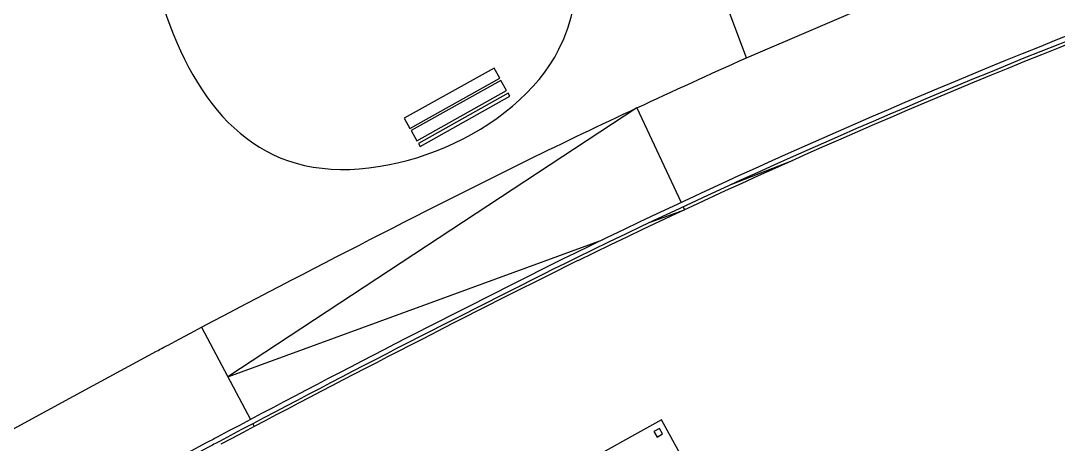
# Model space of a CAD drawing. Header units: millimetres. Extents: x 441061 to 442903, y 4515148 to 4515613.
# Drawn here: x 442313.313 to 442315.332, y 4515545.675 to 4515546.499 of the extents above; entities that cross this region are included whole.
import ezdxf

# ---------------------------------------------------------------- set-up
doc = ezdxf.new("R2010")
doc.units = ezdxf.units.MM
doc.linetypes.add('CONTINUA', pattern=[0])
doc.layers.add('01_mono BAJA', color=2, linetype='Continuous')
doc.layers.add('01_piscinas', color=254, linetype='Continuous')

# ---------------------------------------------------------------- blocks, each defined once
blk = doc.blocks.new('A$C6A825EFA')
at = {"layer": '01_mono BAJA', "color": 254}
for p, q in [((0, 3), (0, 0, 0)), ((0, 0, 0), (15.7, 0, 0))]:
    blk.add_line(p, q, dxfattribs=at)
at = {"layer": '01_mono BAJA', "color": 254, "elevation": 0}
blk.add_lwpolyline([(0.19, 0.2), (0.09, 0.2), (0.09, 0.1), (0.19, 0.1)], close=True, dxfattribs=at)
blk = doc.blocks.new('A$C21391103')
at = {"layer": '01_piscinas'}
for p, q in [((151.278, 86.359, 0), (147.662, 95.992, 0)), ((151.278, 86.359, 0), (154.498, 87.74, 0)), ((149.573, 85.58, 0), (150.261, 84.108, 0)), ((151.051, 84.391), (151.993, 84.762)), ((150.293, 84.04, 0), (150.314, 83.994)), ((142.797, 82.164, 0), (143.558, 80.729, 0)), ((143.594, 80.662, 0), (143.617, 80.618))]:
    blk.add_line(p, q, dxfattribs=at)
for points in [[(190.313, 94.655, 0.016487), (186.452, 94.326, 0.014757), (179.014, 93.219, 0.006475), (173.237, 91.916, 0.008166), (166.004, 90.06, 0.021654), (156.884, 86.945, 0.020322), (148.6, 83.315, 0.00713), (143.042, 80.454, 0.000222), (142.87, 80.363), (141.581, 79.663), (140.292, 78.964, 0.002681), (138.239, 77.818), (131.338, 73.999), (128.723, 72.556), (120.808, 68.189), (115.866, 65.449), (102.696, 58.15), (102.582, 58.086), (113.364, 40.09)], [(190.311, 94.58, 0.016462), (186.461, 94.251, 0.014755), (179.028, 93.145, 0.006474), (173.255, 91.843, 0.008165), (166.024, 89.988, 0.021653), (156.911, 86.875, 0.020322), (148.633, 83.247, 0.00713), (143.077, 80.388, 0.000222), (142.906, 80.297), (141.617, 79.597), (140.328, 78.898, 0.002681), (138.276, 77.753), (131.374, 73.933), (128.759, 72.49), (120.845, 68.123), (115.902, 65.383), (102.733, 58.084), (102.686, 58.058), (113.429, 40.128)]]:
    blk.add_lwpolyline(points, format="xyb", dxfattribs=at)
at = {"layer": '01_piscinas', "elevation": 0}
blk.add_lwpolyline([(130.593, 75.444), (137.445, 79.236, -0.002679), (139.511, 80.389), (140.804, 81.091), (142.098, 81.793, -0.000228), (142.276, 81.888, -0.007137), (147.881, 84.772, -0.008301), (151.278, 86.359)], format="xyb", dxfattribs=at)
at = {"layer": '01_piscinas'}
for points in [[(147.438, 86.044), (147.35, 86.201), (145.954, 85.418), (146.042, 85.261), (147.438, 86.044)], [(146.062, 85.226), (146.15, 85.069), (147.545, 85.852), (147.457, 86.009), (146.062, 85.226)], [(146.175, 85.025), (146.199, 84.981), (147.595, 85.763), (147.57, 85.807), (146.175, 85.025)]]:
    blk.add_lwpolyline(points, dxfattribs=at)
at = {"layer": '01_piscinas', "elevation": 0}
for points in [[(149.573, 85.58), (143.207, 81.391), (149.038, 83.527)], [(149.782, 83.799), (150.314, 83.994)]]:
    blk.add_lwpolyline(points, dxfattribs=at)
at = {"layer": '01_piscinas'}
for centre, radius, start, end in [((197.385, -16.733), 111.182, 111.34412, 115.99508), ((246.111, -113.01), 219.082, 116.41314, 118.0471)]:
    blk.add_arc(centre, radius, start, end, dxfattribs=at)
blk.add_spline([(148.452, 93.889, 0), (147.564, 93.332, 0), (147.175, 91.766, 0), (142.422, 90.979), (141.952, 88.193), (144.269, 84.718), (148.361, 86.492), (148.752, 89.377, 0), (149.322, 91.57, 0)], degree=3, dxfattribs=at)
at = {"layer": '01_piscinas', "rotation": 208.9585834453381}
blk.add_blockref('A$C6A825EFA', (149.956, 80.722, 0), dxfattribs=at)

msp = doc.modelspace()

# ---------------------------------------------------------------- block references
at = {"layer": '01_piscinas', "color": 6, "linetype": 'CONTINUA', "xscale": 0.125, "yscale": 0.125, "zscale": 0.125}
msp.add_blockref('A$C21391103', (442295.8154, 4515535.6321), dxfattribs=at)

doc.saveas('drawing.dxf')
